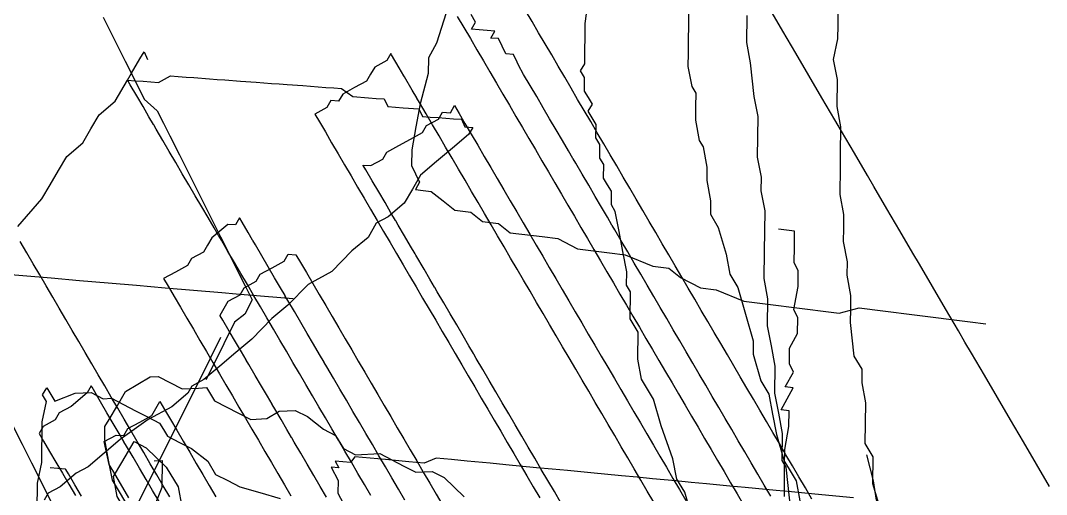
# Model space of a CAD drawing. Extents: x 360 to 742, y 109 to 616.
# Drawn here: x 533.9 to 641.1, y 274 to 323.4 of the extents above; entities that cross this region are included whole.
import ezdxf

# ---------------------------------------------------------------- set-up
doc = ezdxf.new("R2010")
doc.units = 0

msp = doc.modelspace()

# ---------------------------------------------------------------- linework, layer by layer
at = {"layer": '1', "color": 252}
for points in [[(604.093, 271.434, -84.314), (603.281, 274.218, -83.053), (602.454, 275.589, -81.856), (602.058, 277.688, -81.193), (600.835, 281.159, -79.334), (600.024, 283.941, -78.072), (598.782, 286, -76.274), (598.384, 288.099, -75.612), (598.421, 290.924, -75.484), (597.592, 292.297, -74.286), (597.626, 295.121, -74.158), (597.215, 295.808, -73.56), (597.23, 297.22, -73.494), (596.834, 299.32, -72.832), (596.437, 301.417, -72.168), (596.041, 303.516, -71.505), (595.628, 304.201, -70.907), (595.644, 305.613, -70.843), (595.231, 306.3, -70.244), (595.231, 306.3, -70.244), (595.231, 306.3, -70.244), (595.231, 306.3, -70.244), (595.231, 306.3, -70.244), (594.818, 306.985, -69.646), (594.834, 308.399, -69.581), (594.834, 308.399, -69.581), (594.834, 308.399, -69.581), (594.42, 309.084, -68.983), (594.42, 309.084, -68.983), (594.42, 309.084, -68.983), (594.437, 310.497, -68.919), (594.024, 311.182, -68.321), (594.024, 311.182, -68.321), (594.041, 312.595, -68.256), (594.041, 312.595, -68.256), (593.627, 313.28, -67.655), (593.213, 313.967, -67.059), (593.645, 314.694, -67.592), (593.231, 315.379, -66.994), (592.816, 316.065, -66.395), (592.835, 317.477, -66.33), (592.421, 318.164, -65.732), (592.421, 318.164, -65.732), (592.852, 318.891, -66.266), (592.852, 318.891, -66.266), (592.852, 318.891, -66.266), (592.852, 318.891, -66.266), (592.852, 318.891, -66.266), (592.852, 318.891, -66.266), (592.852, 318.891, -66.266), (592.87, 320.302, -66.203), (592.888, 321.716, -66.139), (592.904, 323.129, -66.075), (593.37, 326.68, -66.481)], [(578.643, 324.983, 113.013), (577.369, 321.057, 116.005), (576.528, 319.529, 116.982), (576.513, 317.897, 118.512), (575.657, 314.735, 121.016), (575.222, 312.338, 123.032), (574.787, 309.942, 125.049), (574.775, 308.308, 126.577), (575.587, 306.571, 128.656), (575.167, 305.808, 129.145), (575.994, 305.705, 129.696), (576.822, 305.6, 130.247), (578.059, 304.627, 131.835), (579.293, 303.655, 133.428), (580.951, 303.447, 134.528), (582.187, 302.475, 136.119), (583.842, 302.268, 137.221), (585.075, 301.295, 138.811), (588.389, 300.88, 141.016), (590.047, 300.671, 142.118), (592.111, 299.596, 144.257), (595.421, 299.18, 146.461), (597.077, 298.971, 147.565), (599.971, 297.794, 150.256), (601.626, 297.586, 151.358), (602.861, 296.613, 152.948), (604.925, 295.538, 155.09), (606.583, 295.33, 156.191), (609.472, 294.15, 158.884), (611.131, 293.94, 159.985), (612.786, 293.734, 161.087), (614.444, 293.528, 162.189), (616.1, 293.318, 163.29), (617.755, 293.111, 164.394), (619.412, 292.903, 165.495), (621.489, 293.459, 166.108), (623.974, 293.147, 167.76), (624.801, 293.044, 168.31), (626.455, 292.837, 169.411), (628.944, 292.523, 171.066), (631.426, 292.213, 172.718), (633.08, 292.005, 173.819), (634.737, 291.799, 174.921), (634.737, 291.799, 174.921)], [(641.373, 274.831, 160.165), (640.015, 277.149, 162.299), (638.658, 279.466, 164.432), (637.3, 281.781, 166.564), (635.941, 284.098, 168.695), (634.583, 286.417, 170.83), (633.223, 288.73, 172.962), (632.542, 289.89, 174.031), (631.865, 291.046, 175.094), (630.506, 293.363, 177.226), (629.147, 295.679, 179.356), (627.791, 298, 181.489), (627.108, 299.155, 182.557), (625.753, 301.472, 184.688), (624.393, 303.789, 186.819), (623.034, 306.106, 188.951), (622.355, 307.261, 190.017), (620.998, 309.581, 192.153), (619.641, 311.895, 194.283), (618.961, 313.052, 195.349), (617.604, 315.372, 197.481), (616.243, 317.687, 199.613), (614.885, 320.004, 201.744), (613.526, 322.32, 203.877), (612.167, 324.634, 206.009)], [(542.572, 323.777, 109.332), (543.23, 322.464, 107.977), (544.878, 319.18, 104.588), (545.87, 317.207, 102.552), (546.859, 315.236, 100.518), (548.224, 314.014, 97.941), (548.881, 312.701, 96.585), (549.545, 311.388, 95.227), (550.53, 309.418, 93.196), (551.191, 308.102, 91.837), (551.853, 306.789, 90.483), (553.5, 303.502, 87.094), (554.16, 302.187, 85.736), (554.82, 300.873, 84.381), (555.48, 299.56, 83.025), (556.47, 297.589, 80.991), (557.459, 295.617, 78.956), (558.118, 294.304, 77.6), (558.118, 294.304, 77.6), (558.118, 294.304, 77.6), (558.118, 294.304, 77.6), (558.118, 294.304, 77.6), (558.118, 294.304, 77.6), (557.369, 292.804, 78.692), (556.29, 291.958, 80.461), (555.169, 289.71, 82.095), (554.045, 287.456, 83.731), (553.296, 285.957, 84.822), (553.296, 285.957, 84.822), (553.296, 285.957, 84.822), (553.296, 285.957, 84.822), (553.296, 285.957, 84.822)], [(579.548, 323.855, 207.899), (580.227, 322.696, 206.832), (580.907, 321.538, 205.766), (581.582, 320.381, 204.701), (582.265, 319.221, 203.635), (582.944, 318.064, 202.569), (582.944, 318.064, 202.569), (583.623, 316.903, 201.503), (584.303, 315.746, 200.436), (584.981, 314.588, 199.369), (585.661, 313.431, 198.305), (586.342, 312.273, 197.238), (587.02, 311.115, 196.173), (587.701, 309.956, 195.106), (588.38, 308.799, 194.04), (589.055, 307.639, 192.973), (589.737, 306.482, 191.906), (590.417, 305.324, 190.842), (591.094, 304.165, 189.776), (591.776, 303.004, 188.709), (592.452, 301.849, 187.643), (593.133, 300.69, 186.577), (593.81, 299.533, 185.512), (594.49, 298.374, 184.445), (595.168, 297.215, 183.378), (595.848, 296.057, 182.313), (596.529, 294.898, 181.244), (597.203, 293.739, 180.178), (597.885, 292.582, 179.115), (598.564, 291.422, 178.048), (599.241, 290.264, 176.983), (599.924, 289.109, 175.917), (600.601, 287.949, 174.851), (601.282, 286.79, 173.785), (601.961, 285.632, 172.717), (602.639, 284.474, 171.652), (603.317, 283.316, 170.586), (603.996, 282.158, 169.517), (604.677, 280.998, 168.454), (605.357, 279.841, 167.388), (606.035, 278.684, 166.324), (606.714, 277.524, 165.256), (607.392, 276.367, 164.191), (608.071, 275.209, 163.124), (608.751, 274.053, 162.057), (609.432, 272.892, 160.99)], [(612.275, 273.803, 176.033), (611.597, 274.96, 177.099), (610.919, 276.116, 178.166), (610.237, 277.275, 179.23), (609.56, 278.434, 180.297), (608.878, 279.59, 181.362), (608.2, 280.751, 182.43), (607.523, 281.908, 183.495), (606.843, 283.068, 184.563), (606.164, 284.224, 185.628), (605.484, 285.382, 186.694), (604.807, 286.542, 187.759), (604.127, 287.701, 188.827), (603.448, 288.856, 189.89), (602.769, 290.019, 190.959), (602.089, 291.176, 192.024), (601.409, 292.334, 193.091), (600.734, 293.492, 194.153), (600.053, 294.649, 195.221), (599.372, 295.808, 196.288), (598.694, 296.966, 197.356), (598.015, 298.125, 198.423), (597.333, 299.282, 199.487), (596.657, 300.441, 200.552), (595.977, 301.6, 201.616), (595.711, 302.053, 202.034), (595.689, 302.093, 202.073), (595.689, 302.093, 202.073), (595.689, 302.093, 202.073), (595.689, 302.093, 202.073), (595.689, 302.093, 202.073), (595.689, 302.093, 202.073), (595.689, 302.093, 202.073), (595.689, 302.093, 202.073), (595.688, 302.093, 202.073), (595.688, 302.093, 202.073), (595.212, 302.903, 202.818), (594.593, 303.958, 203.789), (593.933, 305.084, 204.826), (593.26, 306.234, 205.884), (592.581, 307.391, 206.948), (591.903, 308.546, 208.015), (591.641, 308.997, 208.429), (591.616, 309.037, 208.469), (591.616, 309.037, 208.469), (591.616, 309.037, 208.469), (591.616, 309.037, 208.469), (591.616, 309.037, 208.469), (591.616, 309.037, 208.469), (591.616, 309.037, 208.469), (591.617, 309.036, 208.468), (591.142, 309.849, 209.214), (590.522, 310.898, 210.181), (589.862, 312.029, 211.219), (589.185, 313.177, 212.274), (588.511, 314.333, 213.34), (587.832, 315.489, 214.406), (587.151, 316.647, 215.471), (586.472, 317.806, 216.535), (586.208, 318.259, 216.952), (586.184, 318.297, 216.989), (586.184, 318.297, 216.989), (586.184, 318.297, 216.989), (586.184, 318.297, 216.989), (586.184, 318.297, 216.989), (586.184, 318.297, 216.989), (586.184, 318.297, 216.989), (586.184, 318.297, 216.989), (586.184, 318.297, 216.989), (586.184, 318.297, 216.989), (586.184, 318.297, 216.989), (586.184, 318.297, 216.989), (586.184, 318.297, 216.989), (586.184, 318.297, 216.989), (586.184, 318.297, 216.989), (586.184, 318.297, 216.989), (586.184, 318.297, 216.989), (586.184, 318.297, 216.989), (586.184, 318.297, 216.989), (586.184, 318.297, 216.989), (586.184, 318.297, 216.989), (586.184, 318.297, 216.989), (586.184, 318.297, 216.989), (586.184, 318.297, 216.989), (586.184, 318.297, 216.989), (586.184, 318.297, 216.989), (586.184, 318.297, 216.989), (586.184, 318.297, 216.989), (586.184, 318.297, 216.989), (586.184, 318.297, 216.989), (586.184, 318.297, 216.989), (586.184, 318.297, 216.989), (586.184, 318.297, 216.989), (586.184, 318.297, 216.989), (586.184, 318.297, 216.989), (586.184, 318.297, 216.989), (586.184, 318.297, 216.989), (586.184, 318.297, 216.989), (586.184, 318.297, 216.989), (586.184, 318.297, 216.989), (586.184, 318.297, 216.989), (586.184, 318.297, 216.989), (586.184, 318.297, 216.989), (586.184, 318.297, 216.989), (586.184, 318.297, 216.989), (586.184, 318.297, 216.989), (586.184, 318.297, 216.989), (586.184, 318.297, 216.989), (586.184, 318.297, 216.989), (586.184, 318.297, 216.989), (585.804, 319.094, 215.885), (585.804, 319.094, 215.885), (585.422, 319.887, 214.779), (585.422, 319.887, 214.779), (585.422, 319.887, 214.779), (584.609, 319.947, 214.194), (584.228, 320.739, 213.089), (583.847, 321.535, 211.982), (583.847, 321.535, 211.982), (583.847, 321.535, 211.982), (583.035, 321.595, 211.402), (583.035, 321.595, 211.402), (583.035, 321.595, 211.402), (583.035, 321.595, 211.402), (583.035, 321.595, 211.402), (583.462, 322.329, 210.878), (582.651, 322.389, 210.295), (581.844, 322.449, 209.716), (581.844, 322.449, 209.716), (581.844, 322.449, 209.716), (581.844, 322.449, 209.716), (581.031, 322.51, 209.131), (581.031, 322.51, 209.131), (581.031, 322.51, 209.131), (581.031, 322.51, 209.131), (581.031, 322.51, 209.131), (581.46, 323.242, 208.608), (581.46, 323.242, 208.608), (581.46, 323.242, 208.608), (581.46, 323.242, 208.608), (581.46, 323.242, 208.608), (581.46, 323.242, 208.608), (581.46, 323.242, 208.608), (581.46, 323.242, 208.608), (581.459, 323.244, 208.61), (580.99, 324.054, 209.354)], [(616.562, 273.505, 38.336), (615.882, 274.663, 39.398), (615.202, 275.821, 40.465), (614.526, 276.98, 41.533), (613.845, 278.136, 42.596), (613.166, 279.294, 43.665), (612.488, 280.454, 44.73), (611.809, 281.611, 45.795), (611.128, 282.769, 46.861), (610.45, 283.929, 47.928), (609.772, 285.086, 48.992), (609.092, 286.243, 50.059), (608.416, 287.401, 51.126), (607.737, 288.562, 52.192), (607.057, 289.72, 53.257), (606.374, 290.877, 54.325), (605.696, 292.036, 55.389), (605.017, 293.193, 56.455), (604.339, 294.351, 57.522), (603.658, 295.509, 58.585), (602.979, 296.669, 59.654), (602.299, 297.827, 60.719), (601.62, 298.985, 61.786), (600.942, 300.143, 62.852), (600.261, 301.304, 63.92), (599.586, 302.46, 64.984), (598.904, 303.62, 66.05), (598.225, 304.779, 67.116), (597.543, 305.938, 68.182), (596.869, 307.094, 69.247), (596.186, 308.251, 70.314), (595.507, 309.409, 71.381), (594.828, 310.568, 72.447), (594.152, 311.726, 73.513), (593.472, 312.884, 74.581), (592.793, 314.043, 75.647), (592.111, 315.203, 76.714), (591.434, 316.359, 77.778), (590.754, 317.517, 78.843), (590.076, 318.675, 79.91), (589.398, 319.834, 80.973), (588.717, 320.993, 82.043), (588.038, 322.149, 83.111), (587.358, 323.309, 84.174), (586.68, 324.465, 85.241)], [(603.69, 324.283, -63.283), (603.673, 322.871, -63.348), (603.655, 321.457, -63.412), (603.638, 320.045, -63.476), (603.62, 318.636, -63.542), (604.018, 316.537, -64.205), (604.431, 315.849, -64.802), (604.414, 314.436, -64.868), (604.396, 313.024, -64.93), (604.792, 310.927, -65.594), (605.206, 310.24, -66.192), (605.602, 308.141, -66.855), (605.584, 306.729, -66.92), (605.981, 304.63, -67.582), (605.965, 303.217, -67.647), (606.793, 301.846, -68.843), (607.604, 299.062, -70.106), (607.998, 296.963, -70.767), (608.825, 295.592, -71.966), (609.637, 292.807, -73.228), (610.448, 290.023, -74.49), (610.431, 288.61, -74.554), (611.241, 285.825, -75.814), (612.067, 284.455, -77.012), (612.465, 282.355, -77.675), (612.859, 280.258, -78.338), (613.671, 277.473, -79.599), (614.086, 276.787, -80.199), (614.913, 275.415, -81.396), (615.307, 273.317, -82.059)], [(614.251, 273.34, -97.849), (613.873, 276.851, -97.123), (613.458, 277.536, -96.523), (613.493, 280.363, -96.392), (613.097, 282.462, -95.733), (612.701, 284.56, -95.069), (612.736, 287.385, -94.941), (612.339, 289.483, -94.278), (611.943, 291.582, -93.615), (611.978, 294.408, -93.487), (611.583, 296.507, -92.824), (611.614, 299.329, -92.694), (611.669, 303.569, -92.503), (611.271, 305.669, -91.839), (611.288, 307.079, -91.776), (610.893, 309.178, -91.113), (610.945, 313.417, -90.92), (610.548, 315.514, -90.257), (610.169, 319.026, -89.529), (609.772, 321.125, -88.866), (609.806, 323.948, -88.737)], [(623.744, 272.316, -93.457), (622.934, 275.098, -92.193), (622.967, 277.925, -92.065), (622.14, 279.297, -90.867), (622.191, 283.534, -90.675), (621.794, 285.633, -90.013), (621.812, 287.045, -89.947), (620.984, 288.418, -88.75), (620.606, 291.927, -88.022), (620.624, 293.341, -87.959), (620.64, 294.752, -87.894), (620.244, 296.852, -87.231), (620.263, 298.264, -87.168), (619.866, 300.364, -86.504), (619.882, 301.776, -86.44), (619.902, 303.19, -86.377), (619.503, 305.287, -85.712), (619.538, 308.114, -85.585), (619.556, 309.524, -85.52), (619.591, 312.35, -85.393), (619.193, 314.447, -84.728), (619.231, 317.275, -84.601), (618.834, 319.374, -83.938), (619.282, 321.512, -84.409), (619.3, 322.929, -84.344), (619.317, 324.339, -84.281)], [(533.661, 301.95, 168.218), (536.191, 304.83, 166.7), (537.049, 306.301, 165.652), (537.912, 307.77, 164.605), (538.771, 309.241, 163.554), (540.442, 310.652, 163.085), (541.303, 312.12, 162.037), (542.161, 313.588, 160.985), (542.161, 313.588, 160.985), (543.831, 315.001, 160.518), (545.121, 317.206, 158.946), (545.121, 317.206, 158.946), (545.552, 317.943, 158.419), (546.411, 319.412, 157.371), (546.841, 320.145, 156.844), (546.841, 320.145, 156.844), (547.222, 319.351, 157.951)], [(600.052, 273.17, 168.95), (599.373, 274.328, 170.015), (598.693, 275.489, 171.079), (598.015, 276.646, 172.146), (597.333, 277.805, 173.215), (596.655, 278.96, 174.276), (595.977, 280.122, 175.345), (595.295, 281.281, 176.41), (594.617, 282.436, 177.476), (593.937, 283.593, 178.542), (593.261, 284.752, 179.609), (592.582, 285.914, 180.673), (591.903, 287.071, 181.743), (591.223, 288.229, 182.804), (590.545, 289.388, 183.872), (589.864, 290.545, 184.938), (589.186, 291.705, 186.005), (588.506, 292.861, 187.073), (587.827, 294.021, 188.137), (587.146, 295.179, 189.205), (586.469, 296.335, 190.27), (585.788, 297.494, 191.337), (585.11, 298.651, 192.403), (584.432, 299.81, 193.467), (583.752, 300.967, 194.534), (583.073, 302.126, 195.6), (582.394, 303.287, 196.666), (581.712, 304.443, 197.735), (581.035, 305.603, 198.8), (580.357, 306.76, 199.865), (579.677, 307.918, 200.933), (578.998, 309.073, 201.999), (578.318, 310.232, 203.061), (577.639, 311.394, 204.128), (576.958, 312.551, 205.195), (576.28, 313.708, 206.261), (575.601, 314.867, 207.326), (575.337, 315.32, 207.745), (575.312, 315.361, 207.782), (575.312, 315.361, 207.782), (575.312, 315.361, 207.782), (575.312, 315.361, 207.782), (575.312, 315.361, 207.782), (575.312, 315.361, 207.782), (575.312, 315.361, 207.782), (575.312, 315.361, 207.782), (575.312, 315.361, 207.782), (574.842, 316.169, 208.527), (574.034, 317.54, 209.789), (573.962, 317.665, 209.9), (573.956, 317.672, 209.908), (573.956, 317.672, 209.908), (573.956, 317.672, 209.908), (573.956, 317.672, 209.908), (573.956, 317.672, 209.908), (573.956, 317.672, 209.908), (573.956, 317.672, 209.908), (573.956, 317.672, 209.908), (573.956, 317.672, 209.908), (573.956, 317.672, 209.908), (573.485, 318.482, 210.656), (572.68, 319.853, 211.916), (572.604, 319.976, 212.029), (572.6, 319.986, 212.037), (572.6, 319.986, 212.037), (572.6, 319.986, 212.037), (572.6, 319.986, 212.037), (572.6, 319.986, 212.037), (572.6, 319.986, 212.037), (572.6, 319.986, 212.037), (572.6, 319.986, 212.037), (572.6, 319.986, 212.037), (572.6, 319.986, 212.037), (572.6, 319.986, 212.037), (572.6, 319.986, 212.037), (572.6, 319.986, 212.037), (572.6, 319.986, 212.037), (572.6, 319.986, 212.037), (572.6, 319.986, 212.037), (572.6, 319.986, 212.037), (572.6, 319.986, 212.037), (572.6, 319.986, 212.037), (572.6, 319.986, 212.037), (572.6, 319.986, 212.037), (572.6, 319.986, 212.037), (572.174, 319.251, 212.562), (570.931, 318.575, 212.506), (570.931, 318.575, 212.506), (570.501, 317.841, 213.03), (570.501, 317.841, 213.03), (570.071, 317.105, 213.555), (568.831, 316.428, 213.498), (568.831, 316.428, 213.498), (568.831, 316.428, 213.498), (567.589, 315.754, 213.443), (567.158, 315.018, 213.966), (567.158, 315.018, 213.966), (566.347, 315.081, 213.384), (566.347, 315.081, 213.384), (566.347, 315.081, 213.384), (565.918, 314.346, 213.91), (565.918, 314.346, 213.91), (565.918, 314.346, 213.91), (564.673, 313.668, 213.854), (564.673, 313.668, 213.854), (564.673, 313.668, 213.854), (564.673, 313.668, 213.854), (564.673, 313.668, 213.854), (564.673, 313.668, 213.854), (564.673, 313.668, 213.854), (564.673, 313.668, 213.854), (564.673, 313.668, 213.854), (564.675, 313.669, 213.855), (565.151, 312.858, 213.105), (565.773, 311.805, 212.137), (566.43, 310.681, 211.099), (567.102, 309.529, 210.041), (567.781, 308.375, 208.979), (568.459, 307.216, 207.914), (569.138, 306.056, 206.846), (569.819, 304.899, 205.78), (570.496, 303.742, 204.715), (571.177, 302.581, 203.649), (571.854, 301.425, 202.583), (572.534, 300.268, 201.518), (573.213, 299.109, 200.449), (573.892, 297.95, 199.386), (574.573, 296.794, 198.318), (575.251, 295.633, 197.253), (575.929, 294.477, 196.187), (576.611, 293.319, 195.12), (577.289, 292.16, 194.055), (577.968, 291.001, 192.988), (578.646, 289.843, 191.921), (579.327, 288.684, 190.856), (580.005, 287.527, 189.789), (580.684, 286.368, 188.72), (581.362, 285.209, 187.656), (582.041, 284.049, 186.592), (582.722, 282.892, 185.524), (583.401, 281.732, 184.46), (584.079, 280.576, 183.394), (584.759, 279.417, 182.327), (585.438, 278.259, 181.261), (586.115, 277.102, 180.194), (586.796, 275.945, 179.129), (587.475, 274.786, 178.064), (588.154, 273.63, 176.996)], [(570.533, 273.867, 119.054), (569.853, 275.024, 120.117), (569.176, 276.184, 121.184), (568.496, 277.342, 122.252), (567.814, 278.504, 123.317), (567.137, 279.658, 124.386), (566.458, 280.817, 125.449), (565.779, 281.975, 126.515), (565.099, 283.134, 127.583), (564.422, 284.293, 128.648), (563.742, 285.451, 129.713), (563.063, 286.609, 130.781), (562.383, 287.763, 131.845), (561.704, 288.925, 132.913), (561.025, 290.083, 133.979), (560.348, 291.239, 135.044), (559.67, 292.398, 136.111), (558.988, 293.559, 137.179), (558.309, 294.714, 138.242), (557.629, 295.875, 139.311), (556.95, 297.031, 140.376), (556.27, 298.191, 141.442), (555.592, 299.347, 142.505), (554.914, 300.507, 143.574), (554.65, 300.957, 143.988), (554.625, 300.999, 144.027), (554.625, 300.999, 144.027), (554.625, 300.999, 144.027), (554.625, 300.999, 144.027), (554.625, 300.999, 144.027), (554.625, 300.999, 144.027), (554.625, 300.999, 144.027), (554.149, 301.809, 144.772), (553.53, 302.863, 145.743), (552.871, 303.991, 146.783), (552.194, 305.141, 147.837), (551.52, 306.294, 148.902), (550.84, 307.45, 149.965), (550.162, 308.611, 151.032), (549.482, 309.767, 152.099), (548.805, 310.927, 153.165), (548.125, 312.084, 154.231), (547.861, 312.536, 154.645), (547.836, 312.577, 154.685), (547.836, 312.577, 154.685), (547.836, 312.577, 154.685), (547.836, 312.577, 154.685), (547.836, 312.577, 154.685), (547.836, 312.577, 154.685), (547.836, 312.577, 154.685), (547.836, 312.577, 154.685), (547.836, 312.577, 154.685), (547.836, 312.577, 154.685), (547.836, 312.577, 154.685), (547.836, 312.577, 154.685), (547.836, 312.577, 154.685), (547.36, 313.388, 155.432), (546.742, 314.442, 156.399), (546.081, 315.569, 157.439), (545.407, 316.717, 158.496), (545.145, 317.166, 158.907), (545.121, 317.206, 158.946), (545.121, 317.206, 158.946), (545.121, 317.206, 158.946), (545.121, 317.206, 158.946), (545.934, 317.146, 159.526), (546.743, 317.086, 160.108), (548.366, 316.967, 161.27), (548.366, 316.967, 161.27), (549.606, 317.643, 161.327), (550.418, 317.582, 161.908), (551.231, 317.525, 162.491), (552.043, 317.466, 163.073), (553.663, 317.347, 164.235), (554.476, 317.289, 164.817), (555.287, 317.227, 165.399), (556.911, 317.11, 166.563), (558.534, 316.99, 167.725), (560.157, 316.872, 168.887), (560.967, 316.813, 169.469), (561.779, 316.751, 170.052), (563.405, 316.636, 171.215), (564.214, 316.575, 171.794), (565.837, 316.453, 172.958), (566.648, 316.398, 173.54), (567.459, 316.335, 174.121), (568.653, 315.483, 175.809), (570.275, 315.364, 176.97), (571.088, 315.306, 177.553), (571.902, 315.243, 178.132), (572.28, 314.452, 179.24), (573.092, 314.39, 179.821), (573.904, 314.332, 180.403), (575.527, 314.213, 181.567), (575.907, 313.419, 182.673), (576.719, 313.359, 183.253), (576.719, 313.359, 183.253), (576.719, 313.359, 183.253), (577.531, 313.298, 183.837), (579.155, 313.18, 184.999), (579.967, 313.121, 185.581), (580.347, 312.328, 186.687), (580.347, 312.328, 186.687), (580.347, 312.328, 186.687), (581.158, 312.269, 187.27), (581.158, 312.269, 187.27), (581.158, 312.269, 187.27), (581.158, 312.269, 187.27), (581.158, 312.269, 187.27), (581.158, 312.269, 187.27), (581.158, 312.269, 187.27), (580.727, 311.533, 187.792), (580.727, 311.533, 187.792), (579.057, 310.121, 188.263), (577.388, 308.713, 188.729), (575.716, 307.303, 189.198), (575.286, 306.567, 189.721), (574.854, 305.831, 190.247), (573.994, 304.362, 191.294), (572.327, 302.951, 191.761), (571.083, 302.275, 191.707), (570.226, 300.806, 192.756), (568.552, 299.396, 193.224), (566.451, 297.252, 194.216), (563.972, 295.898, 194.1), (561.871, 293.751, 195.093), (560.199, 292.341, 195.563), (558.097, 290.196, 196.555), (556.427, 288.785, 197.022), (554.755, 287.377, 197.491), (553.085, 285.965, 197.959), (551.844, 285.292, 197.9), (551.41, 284.556, 198.426), (549.739, 283.145, 198.894), (547.259, 281.795, 198.78), (544.347, 279.705, 199.19), (542.677, 278.294, 199.659), (541.005, 276.885, 200.127), (539.763, 276.211, 200.07), (538.095, 274.8, 200.537), (536.851, 274.124, 200.478), (536.421, 273.39, 201.006)], [(590.356, 273.127, 187.632), (589.677, 274.29, 188.699), (588.997, 275.444, 189.764), (588.318, 276.603, 190.83), (587.638, 277.76, 191.897), (586.961, 278.919, 192.964), (586.282, 280.077, 194.03), (585.602, 281.236, 195.096), (584.923, 282.391, 196.159), (584.245, 283.552, 197.227), (583.567, 284.71, 198.294), (582.885, 285.868, 199.362), (582.205, 287.029, 200.425), (581.527, 288.186, 201.491), (581.263, 288.638, 201.908), (581.238, 288.68, 201.945), (581.238, 288.68, 201.945), (581.238, 288.68, 201.945), (581.238, 288.68, 201.945), (581.238, 288.68, 201.945), (581.238, 288.68, 201.945), (581.238, 288.679, 201.945), (580.762, 289.488, 202.691), (580.145, 290.541, 203.661), (579.485, 291.671, 204.7), (578.812, 292.819, 205.756), (578.134, 293.974, 206.821), (577.452, 295.129, 207.885), (577.187, 295.583, 208.298), (577.163, 295.626, 208.34), (577.163, 295.626, 208.34), (577.163, 295.626, 208.34), (577.163, 295.626, 208.34), (577.163, 295.626, 208.34), (577.163, 295.626, 208.34), (577.163, 295.626, 208.34), (577.163, 295.626, 208.34), (577.165, 295.624, 208.339), (576.693, 296.434, 209.084), (576.074, 297.489, 210.055), (575.214, 298.954, 211.402), (575.137, 299.083, 211.524), (575.133, 299.094, 211.534), (575.133, 299.094, 211.534), (575.133, 299.094, 211.534), (575.133, 299.094, 211.534), (575.133, 299.094, 211.534), (575.133, 299.094, 211.534), (575.133, 299.094, 211.534), (575.133, 299.094, 211.534), (575.133, 299.094, 211.534), (575.132, 299.093, 211.531), (574.657, 299.903, 212.278), (574.037, 300.957, 213.246), (573.378, 302.084, 214.287), (573.118, 302.523, 214.689), (573.096, 302.564, 214.725), (573.096, 302.564, 214.725), (573.096, 302.564, 214.725), (573.096, 302.564, 214.725), (573.096, 302.564, 214.725), (573.096, 302.564, 214.725), (573.096, 302.564, 214.725), (573.096, 302.564, 214.725), (573.096, 302.564, 214.725), (573.096, 302.564, 214.725), (573.095, 302.564, 214.725), (572.619, 303.372, 215.473), (572.002, 304.428, 216.443), (571.342, 305.557, 217.481), (570.669, 306.706, 218.538), (569.993, 307.861, 219.602), (569.727, 308.311, 220.016), (569.707, 308.344, 220.047), (569.702, 308.352, 220.054), (569.702, 308.352, 220.054), (569.702, 308.352, 220.054), (569.702, 308.352, 220.054), (569.702, 308.352, 220.054), (569.702, 308.352, 220.054), (569.702, 308.352, 220.054), (570.513, 308.293, 220.637), (570.513, 308.293, 220.637), (571.756, 308.968, 220.692), (571.756, 308.968, 220.692), (572.185, 309.703, 220.169), (573.426, 310.375, 220.225), (573.426, 310.375, 220.225), (574.668, 311.054, 220.284), (574.668, 311.054, 220.284), (575.908, 311.729, 220.337), (576.336, 312.465, 219.814), (576.336, 312.465, 219.814), (576.336, 312.465, 219.814), (577.579, 313.14, 219.87), (577.579, 313.14, 219.87), (577.579, 313.14, 219.87), (577.579, 313.14, 219.87), (577.579, 313.14, 219.87), (578.011, 313.874, 219.344), (578.011, 313.874, 219.344), (578.822, 313.813, 219.928), (578.822, 313.813, 219.928), (579.249, 314.55, 219.401), (579.249, 314.55, 219.401), (579.249, 314.55, 219.401), (579.249, 314.55, 219.401), (579.249, 314.55, 219.401), (579.249, 314.55, 219.401), (579.249, 314.55, 219.401), (579.249, 314.55, 219.401), (579.249, 314.549, 219.402), (579.727, 313.74, 218.656), (580.344, 312.684, 217.686), (581.005, 311.557, 216.649), (581.679, 310.409, 215.59), (582.354, 309.252, 214.526), (583.035, 308.097, 213.462), (583.714, 306.94, 212.396), (584.394, 305.781, 211.331), (585.071, 304.622, 210.264), (585.75, 303.465, 209.197), (586.431, 302.307, 208.135), (587.11, 301.148, 207.068), (587.788, 299.988, 205.999), (588.468, 298.832, 204.938), (589.147, 297.673, 203.868), (589.826, 296.516, 202.801), (590.504, 295.355, 201.734), (591.185, 294.198, 200.672), (591.862, 293.039, 199.604), (592.542, 291.881, 198.536), (593.222, 290.726, 197.473), (593.899, 289.565, 196.406), (594.578, 288.408, 195.34), (595.259, 287.251, 194.275), (595.939, 286.091, 193.207), (596.618, 284.934, 192.14), (597.296, 283.772, 191.071), (597.977, 282.616, 190.006), (598.655, 281.458, 188.944), (599.336, 280.299, 187.874), (600.013, 279.141, 186.807), (600.694, 277.982, 185.743), (601.371, 276.823, 184.677), (602.051, 275.667, 183.613), (602.051, 275.667, 183.613), (602.729, 274.508, 182.545), (603.41, 273.353, 181.478)], [(574.077, 273.392, 188.015), (573.399, 274.551, 189.08), (572.719, 275.71, 190.147), (572.041, 276.868, 191.212), (571.365, 278.025, 192.28), (570.682, 279.185, 193.346), (570.003, 280.343, 194.41), (569.323, 281.502, 195.476), (568.644, 282.659, 196.544), (567.966, 283.816, 197.608), (567.285, 284.973, 198.673), (566.608, 286.133, 199.742), (565.93, 287.293, 200.809), (565.665, 287.742, 201.224), (565.641, 287.784, 201.261), (565.641, 287.784, 201.261), (565.641, 287.784, 201.261), (565.641, 287.784, 201.261), (565.641, 287.784, 201.261), (565.641, 287.784, 201.261), (565.641, 287.784, 201.261), (565.641, 287.784, 201.261), (565.641, 287.784, 201.261), (565.16, 288.596, 202.009), (564.545, 289.649, 202.978), (563.888, 290.777, 204.014), (563.213, 291.925, 205.073), (562.536, 293.077, 206.136), (561.857, 294.236, 207.199), (561.593, 294.689, 207.615), (561.571, 294.728, 207.654), (561.571, 294.728, 207.654), (561.571, 294.728, 207.654), (561.571, 294.728, 207.654), (561.571, 294.728, 207.654), (561.571, 294.728, 207.654), (561.571, 294.728, 207.654), (561.571, 294.728, 207.654), (561.571, 294.728, 207.654), (561.092, 295.543, 208.399), (560.475, 296.593, 209.369), (559.815, 297.721, 210.409), (559.139, 298.869, 211.463), (558.466, 300.025, 212.528), (558.2, 300.478, 212.944), (558.176, 300.517, 212.977), (558.176, 300.517, 212.977), (558.176, 300.517, 212.977), (558.176, 300.517, 212.977), (558.176, 300.517, 212.977), (558.176, 300.517, 212.977), (558.176, 300.517, 212.977), (558.176, 300.517, 212.977), (558.176, 300.517, 212.977), (558.176, 300.517, 212.977), (558.176, 300.517, 212.977), (558.176, 300.517, 212.977), (558.176, 300.517, 212.977), (558.176, 300.517, 212.977), (558.176, 300.517, 212.977), (558.176, 300.517, 212.977), (558.176, 300.517, 212.977), (558.176, 300.517, 212.977), (558.176, 300.517, 212.977), (558.176, 300.517, 212.977), (558.176, 300.517, 212.977), (558.176, 300.517, 212.977), (557.702, 301.328, 213.728), (557.078, 302.384, 214.697), (556.84, 302.794, 215.076), (556.819, 302.831, 215.11), (556.819, 302.831, 215.11), (556.819, 302.831, 215.11), (556.819, 302.831, 215.11), (556.819, 302.831, 215.11), (556.819, 302.831, 215.11), (556.819, 302.831, 215.11), (556.819, 302.831, 215.11), (556.819, 302.831, 215.11), (556.819, 302.831, 215.11), (556.819, 302.831, 215.11), (556.819, 302.831, 215.11), (556.819, 302.831, 215.11), (556.819, 302.831, 215.11), (556.819, 302.831, 215.11), (556.39, 302.097, 215.634), (556.39, 302.097, 215.634), (556.39, 302.097, 215.634), (555.578, 302.154, 215.051), (555.578, 302.154, 215.051), (553.907, 300.746, 215.521), (553.907, 300.746, 215.521), (553.477, 300.008, 216.045), (553.047, 299.273, 216.568), (551.805, 298.6, 216.512), (551.805, 298.6, 216.512), (551.375, 297.863, 217.039), (550.132, 297.186, 216.979), (550.132, 297.186, 216.979), (550.132, 297.186, 216.979), (550.132, 297.186, 216.979), (550.132, 297.186, 216.979), (550.132, 297.186, 216.979), (548.892, 296.511, 216.924), (548.892, 296.511, 216.924), (548.892, 296.511, 216.924), (548.892, 296.511, 216.924), (548.892, 296.511, 216.924), (548.892, 296.511, 216.924), (548.892, 296.511, 216.924), (548.892, 296.511, 216.924), (548.892, 296.511, 216.924), (548.892, 296.511, 216.924), (548.892, 296.511, 216.924), (548.892, 296.511, 216.924), (548.892, 296.511, 216.924), (549.367, 295.702, 216.175), (549.986, 294.647, 215.207), (550.647, 293.519, 214.17), (551.321, 292.371, 213.113), (551.998, 291.216, 212.046), (552.678, 290.058, 210.983), (553.357, 288.899, 209.917), (554.035, 287.745, 208.854), (554.712, 286.582, 207.788), (555.393, 285.428, 206.72), (556.075, 284.268, 205.653), (556.752, 283.111, 204.589), (557.431, 281.952, 203.519), (558.11, 280.794, 202.455), (558.788, 279.635, 201.388), (559.468, 278.478, 200.325), (560.148, 277.319, 199.255), (560.826, 276.16, 198.193), (561.503, 275.001, 197.125), (562.181, 273.846, 196.057)], [(613.687, 273.792, 81.541), (613.701, 275.426, 80.014), (613.714, 277.059, 78.486), (613.726, 278.692, 76.959), (614.163, 281.086, 74.942), (614.177, 282.719, 73.414), (613.347, 282.824, 72.864), (613.769, 283.588, 72.374), (614.61, 285.117, 71.395), (613.782, 285.221, 70.846), (614.626, 286.751, 69.869), (614.218, 287.618, 68.829), (614.231, 289.251, 67.302), (614.651, 290.014, 66.81), (615.071, 290.78, 66.324), (615.087, 292.413, 64.795), (614.678, 293.279, 63.755), (615.113, 295.676, 61.739), (615.128, 297.308, 60.211), (614.72, 298.177, 59.171), (614.72, 298.177, 59.171), (614.734, 299.812, 57.643), (614.747, 301.442, 56.114), (614.747, 301.442, 56.114), (614.747, 301.442, 56.114), (614.747, 301.442, 56.114), (614.747, 301.442, 56.114), (613.92, 301.548, 55.565), (613.92, 301.548, 55.565), (613.92, 301.548, 55.565), (613.09, 301.649, 55.013), (613.09, 301.649, 55.013), (613.09, 301.649, 55.013), (613.09, 301.649, 55.013), (613.09, 301.649, 55.013)], [(549.535, 273.729, -23.889), (548.855, 274.887, -22.824), (548.177, 276.044, -21.755), (547.497, 277.199, -20.694), (546.817, 278.359, -19.627), (546.139, 279.517, -18.561), (545.462, 280.677, -17.494), (544.781, 281.834, -16.429), (544.104, 282.994, -15.362), (543.425, 284.152, -14.296), (542.744, 285.308, -13.232), (542.062, 286.468, -12.164), (541.385, 287.623, -11.098), (540.708, 288.784, -10.031), (540.028, 289.941, -8.966), (539.349, 291.097, -7.9), (538.67, 292.256, -6.834), (537.99, 293.415, -5.766), (537.313, 294.575, -4.701), (536.634, 295.734, -3.635), (535.954, 296.892, -2.571), (535.272, 298.05, -1.504), (534.595, 299.206, -0.439), (533.917, 300.364, 0.629)], [(565.893, 273.707, 204.625), (565.235, 274.833, 205.664), (564.562, 275.98, 206.716), (563.883, 277.136, 207.781), (563.206, 278.295, 208.848), (562.527, 279.452, 209.913), (562.261, 279.903, 210.33), (562.237, 279.944, 210.368), (562.237, 279.944, 210.368), (562.237, 279.944, 210.368), (562.237, 279.944, 210.368), (562.237, 279.944, 210.368), (562.237, 279.944, 210.368), (562.237, 279.944, 210.368), (562.237, 279.944, 210.368), (562.237, 279.944, 210.368), (562.237, 279.944, 210.368), (562.237, 279.944, 210.369), (561.765, 280.755, 211.113), (561.144, 281.809, 212.082), (560.484, 282.936, 213.119), (560.227, 283.375, 213.523), (560.205, 283.412, 213.561), (560.205, 283.412, 213.561), (560.205, 283.412, 213.561), (560.205, 283.412, 213.561), (560.205, 283.412, 213.561), (560.205, 283.412, 213.561), (560.205, 283.412, 213.561), (560.205, 283.412, 213.561), (560.205, 283.412, 213.561), (560.204, 283.413, 213.562), (559.729, 284.226, 214.307), (559.112, 285.279, 215.278), (558.448, 286.407, 216.315), (557.774, 287.555, 217.373), (557.515, 288.004, 217.786), (557.49, 288.043, 217.821), (557.49, 288.043, 217.821), (557.49, 288.043, 217.821), (557.49, 288.043, 217.821), (557.49, 288.043, 217.821), (557.49, 288.043, 217.821), (557.49, 288.043, 217.821), (557.49, 288.043, 217.821), (557.49, 288.043, 217.821), (557.49, 288.044, 217.822), (557.015, 288.854, 218.568), (556.398, 289.907, 219.54), (555.737, 291.036, 220.577), (555.059, 292.184, 221.634), (554.8, 292.633, 222.044), (554.776, 292.674, 222.083), (554.776, 292.674, 222.083), (554.776, 292.674, 222.083), (554.776, 292.674, 222.083), (554.776, 292.674, 222.083), (554.776, 292.674, 222.083), (554.776, 292.674, 222.083), (555.204, 293.407, 221.555), (555.204, 293.407, 221.555), (555.204, 293.407, 221.555), (555.635, 294.143, 221.033), (556.876, 294.82, 221.091), (557.304, 295.553, 220.565), (558.548, 296.229, 220.624), (558.548, 296.229, 220.624), (558.977, 296.964, 220.097), (560.217, 297.639, 220.154), (561.459, 298.314, 220.213), (561.888, 299.051, 219.687), (562.702, 298.992, 220.269), (562.702, 298.992, 220.269), (562.702, 298.992, 220.269), (562.702, 298.992, 220.269), (562.702, 298.992, 220.269), (562.702, 298.992, 220.269), (562.702, 298.992, 220.269), (562.702, 298.992, 220.269), (562.702, 298.992, 220.269), (562.702, 298.992, 220.269), (562.702, 298.992, 220.269), (562.702, 298.992, 220.269), (562.702, 298.992, 220.269), (562.701, 298.991, 220.269), (563.176, 298.178, 219.518), (563.792, 297.127, 218.551), (564.454, 295.998, 217.516), (565.127, 294.848, 216.456), (565.806, 293.693, 215.394), (566.486, 292.536, 214.327), (567.164, 291.378, 213.261), (567.842, 290.218, 212.196), (568.521, 289.062, 211.128), (569.201, 287.905, 210.064), (569.878, 286.748, 209.002), (570.559, 285.588, 207.931), (571.236, 284.43, 206.866), (571.916, 283.272, 205.8), (572.594, 282.113, 204.734), (573.274, 280.955, 203.669), (573.953, 279.799, 202.6), (574.632, 278.639, 201.535), (575.312, 277.481, 200.469), (575.992, 276.322, 199.401), (576.67, 275.163, 198.337), (577.351, 274.003, 197.269), (578.03, 272.846, 196.203)], [(518.468, 298.169, 57.517), (520.861, 297.963, 58.88), (522.306, 297.839, 59.702), (525.263, 297.586, 61.383), (528.231, 297.331, 63.077), (531.203, 297.081, 64.769), (534.175, 296.825, 66.46), (537.146, 296.572, 68.152), (540.12, 296.317, 69.843), (543.09, 296.064, 71.537), (546.061, 295.81, 73.229), (549.033, 295.555, 74.923), (552.005, 295.302, 76.609), (554.977, 295.048, 78.302), (556.463, 294.921, 79.149), (559.434, 294.668, 80.839), (562.406, 294.414, 82.532)], [(554.839, 290.369, 82.773), (553.713, 288.116, 84.407), (552.966, 286.614, 85.499), (552.218, 285.115, 86.587), (551.094, 282.861, 88.221), (550.346, 281.363, 89.313), (549.219, 279.111, 90.947), (548.473, 277.61, 92.038), (547.724, 276.109, 93.127), (547.35, 275.36, 93.672), (546.226, 273.108, 95.306)], [(545.198, 272.732, 12.126), (544.37, 274.103, 13.323), (543.54, 275.475, 14.52), (543.145, 277.573, 15.183), (542.748, 279.674, 15.846), (542.766, 281.086, 15.911), (542.766, 281.086, 15.911), (543.197, 281.812, 15.376), (544.059, 283.266, 14.306), (544.922, 284.72, 13.237), (546.198, 285.488, 11.569), (547.474, 286.255, 9.901), (548.32, 286.297, 8.768), (550.839, 285.008, 5.304), (552.528, 285.09, 3.038), (553.374, 285.131, 1.904), (554.2, 283.76, 0.708), (556.719, 282.47, -2.756), (557.978, 281.824, -4.487), (559.669, 281.907, -6.755), (560.946, 282.675, -8.422), (562.635, 282.757, -10.688), (563.895, 282.112, -12.421), (565.568, 280.782, -14.751), (566.825, 280.136, -16.483), (567.654, 278.766, -17.68), (568.913, 278.12, -19.412), (571.449, 278.244, -22.812), (572.707, 277.599, -24.544), (573.968, 276.954, -26.275), (575.226, 276.309, -28.008), (576.918, 276.392, -30.274), (578.175, 275.747, -32.007), (580.263, 273.732, -34.935)], [(535.688, 272.344, 7.665), (535.722, 275.17, 7.795), (536.171, 277.31, 7.325), (536.19, 278.723, 7.389), (536.207, 280.136, 7.453), (536.207, 280.136, 7.453), (536.224, 281.547, 7.516), (536.672, 283.688, 7.045), (536.258, 284.373, 7.645), (536.258, 284.373, 7.645), (536.258, 284.373, 7.645), (536.258, 284.373, 7.645), (536.258, 284.373, 7.645), (536.258, 284.373, 7.645), (536.258, 284.373, 7.645), (536.258, 284.373, 7.645), (536.258, 284.373, 7.645), (536.258, 284.373, 7.645), (536.258, 284.373, 7.645), (536.69, 285.101, 7.111), (536.69, 285.101, 7.111), (537.518, 283.729, 5.912), (539.639, 284.538, 3.112), (540.484, 284.578, 1.979), (541.329, 284.62, 0.846), (542.589, 283.976, -0.886), (543.434, 284.016, -2.021), (544.694, 283.371, -3.752), (545.952, 282.726, -5.482), (547.21, 282.084, -7.214), (548.47, 281.438, -8.946), (548.883, 280.752, -9.546), (549.297, 280.067, -10.144), (550.556, 279.422, -11.876), (551.813, 278.777, -13.608), (553.487, 277.446, -15.938), (554.316, 276.075, -17.137), (555.576, 275.43, -18.868), (556.834, 274.786, -20.599), (558.938, 274.181, -23.465), (561.042, 273.578, -26.33)], [(548.406, 273.244, 204.899), (547.73, 274.404, 205.968), (547.05, 275.56, 207.033), (546.372, 276.718, 208.099), (545.692, 277.874, 209.165), (545.015, 279.033, 210.232), (544.751, 279.485, 210.648), (544.726, 279.526, 210.686), (544.726, 279.526, 210.686), (544.726, 279.526, 210.686), (544.726, 279.526, 210.686), (544.726, 279.526, 210.686), (544.726, 279.526, 210.686), (544.726, 279.526, 210.686), (544.726, 279.526, 210.686), (544.251, 280.337, 211.43), (543.632, 281.391, 212.404), (542.969, 282.518, 213.438), (542.969, 282.518, 213.438), (542.295, 283.666, 214.497), (541.416, 285.168, 215.878), (541.339, 285.304, 216.003), (541.331, 285.315, 216.01), (541.331, 285.315, 216.01), (541.331, 285.315, 216.01), (541.331, 285.315, 216.01), (541.331, 285.315, 216.01), (541.331, 285.315, 216.01), (541.331, 285.315, 216.01), (541.331, 285.315, 216.01), (541.331, 285.315, 216.01), (541.331, 285.315, 216.01), (541.331, 285.315, 216.01), (541.331, 285.315, 216.01), (541.331, 285.315, 216.01), (541.331, 285.315, 216.01), (541.331, 285.315, 216.01), (541.331, 285.315, 216.01), (540.902, 284.578, 216.535), (539.231, 283.169, 217.004), (537.988, 282.493, 216.946), (537.558, 281.758, 217.47), (536.318, 281.082, 217.413), (535.891, 280.346, 217.939), (535.891, 280.346, 217.939), (535.891, 280.346, 217.939), (535.891, 280.346, 217.939), (535.891, 280.346, 217.939), (535.891, 280.346, 217.939), (535.891, 280.346, 217.939), (535.891, 280.346, 217.939), (535.891, 280.346, 217.939), (535.891, 280.346, 217.939), (535.891, 280.346, 217.939), (535.891, 280.346, 217.939), (535.891, 280.346, 217.939), (536.363, 279.536, 217.193), (536.982, 278.484, 216.224), (537.643, 277.356, 215.185), (538.32, 276.207, 214.129), (538.995, 275.052, 213.065), (539.672, 273.894, 211.999)], [(545.252, 273.654, 216.228), (543.897, 275.963, 218.355), (543.216, 277.122, 219.423), (542.68, 279.508, 220.415), (542.68, 279.508, 220.415), (543.921, 280.184, 220.474), (543.921, 280.184, 220.474), (544.731, 280.124, 221.057), (545.161, 280.858, 220.532), (545.161, 280.858, 220.532), (546.401, 281.534, 220.591), (546.401, 281.534, 220.591), (547.644, 282.208, 220.644), (547.644, 282.208, 220.644), (547.644, 282.208, 220.644), (547.644, 282.208, 220.644), (547.644, 282.208, 220.644), (548.075, 282.944, 220.121), (548.075, 282.944, 220.121), (548.075, 282.944, 220.121), (548.501, 283.681, 219.595), (548.501, 283.681, 219.595), (548.501, 283.681, 219.595), (548.501, 283.681, 219.595), (548.501, 283.681, 219.595), (548.501, 283.681, 219.595), (548.501, 283.681, 219.595), (548.501, 283.681, 219.595), (548.501, 283.681, 219.595), (548.501, 283.681, 219.595), (548.501, 283.681, 219.595), (548.501, 283.681, 219.595), (548.501, 283.681, 219.595), (548.501, 283.681, 219.595), (548.501, 283.681, 219.595), (548.501, 283.681, 219.595), (548.502, 283.68, 219.594), (548.981, 282.867, 218.849), (549.595, 281.814, 217.881), (550.256, 280.688, 216.845), (550.933, 279.539, 215.785), (551.609, 278.384, 214.722), (552.285, 277.226, 213.655), (552.966, 276.07, 212.591), (553.645, 274.91, 211.525), (554.323, 273.751, 210.459)], [(537.117, 273.303, 111.336), (536.128, 275.273, 113.372), (535.138, 277.246, 115.405), (534.478, 278.56, 116.76), (534.146, 279.217, 117.437), (533.157, 281.188, 119.475)], [(547.891, 277.49, 0.188), (548.738, 277.531, -0.946), (548.738, 277.531, -0.946), (548.703, 274.705, -1.074), (546.959, 270.384, 1), (546.114, 270.344, 2.132), (544.045, 273.773, 5.125), (543.649, 275.871, 5.789), (544.512, 277.325, 4.72), (545.805, 279.506, 3.116), (547.063, 278.862, 1.385), (549.152, 276.845, -1.545), (550.392, 274.788, -3.341), (550.789, 272.689, -4.003), (550.341, 270.549, -3.533)], [(620.897, 273.632, 49.354), (616.863, 274.015, 46.422), (614.443, 274.247, 44.666), (612.832, 274.401, 43.495), (609.603, 274.707, 41.151), (607.991, 274.862, 39.977), (605.568, 275.092, 38.221), (603.955, 275.247, 37.049), (602.342, 275.397, 35.876), (599.924, 275.629, 34.117), (598.31, 275.784, 32.944), (596.695, 275.936, 31.773), (593.469, 276.245, 29.428), (591.048, 276.476, 27.671), (589.437, 276.627, 26.497), (587.823, 276.782, 25.326), (584.595, 277.089, 22.981), (582.982, 277.242, 21.811), (580.562, 277.472, 20.052), (578.946, 277.628, 18.881), (577.333, 277.78, 17.707), (576.097, 277.237, 15.928), (574.483, 277.39, 14.754), (572.063, 277.622, 12.995), (570.448, 277.775, 11.824), (568.836, 277.93, 10.652), (568.836, 277.93, 10.652), (568.407, 277.305, 9.455), (566.793, 277.46, 8.284), (566.793, 277.46, 8.284), (566.793, 277.46, 8.284), (567.169, 276.761, 7.675), (566.362, 276.841, 7.087), (566.362, 276.841, 7.087), (567.117, 275.444, 5.87), (567.06, 274.126, 4.064), (568.192, 272.032, 2.238)], [(641.219, 235.95, 16.441), (640.466, 237.345, 17.657), (639.338, 239.439, 19.487), (638.21, 241.533, 21.316), (637.135, 244.946, 24.95), (636.381, 246.341, 26.167), (636.06, 248.356, 28.582), (635.737, 250.374, 30.996), (634.983, 251.768, 32.215), (634.232, 253.166, 33.435), (633.478, 254.56, 34.655), (632.348, 256.654, 36.484), (631.598, 258.05, 37.704), (630.091, 260.841, 40.141), (629.338, 262.236, 41.36), (627.836, 265.028, 43.799), (627.082, 266.424, 45.014), (626.704, 267.121, 45.624), (625.952, 268.517, 46.845), (624.823, 270.61, 48.674), (623.319, 273.401, 51.111), (622.995, 275.42, 53.527), (622.296, 278.133, 56.551), (622.296, 278.133, 56.551)], [(540.301, 273.827, 199.073), (539.623, 274.983, 200.141), (538.943, 276.142, 201.207), (538.679, 276.594, 201.625), (538.655, 276.632, 201.662), (537.843, 276.694, 201.079), (537.031, 276.751, 200.498), (537.031, 276.751, 200.498), (537.031, 276.751, 200.498), (537.031, 276.751, 200.498), (537.031, 276.751, 200.498), (537.031, 276.751, 200.498), (537.031, 276.751, 200.498), (537.031, 276.751, 200.498), (537.031, 276.751, 200.498), (537.031, 276.751, 200.498)]]:
    msp.add_polyline3d(points, dxfattribs=at)

doc.saveas('drawing.dxf')
